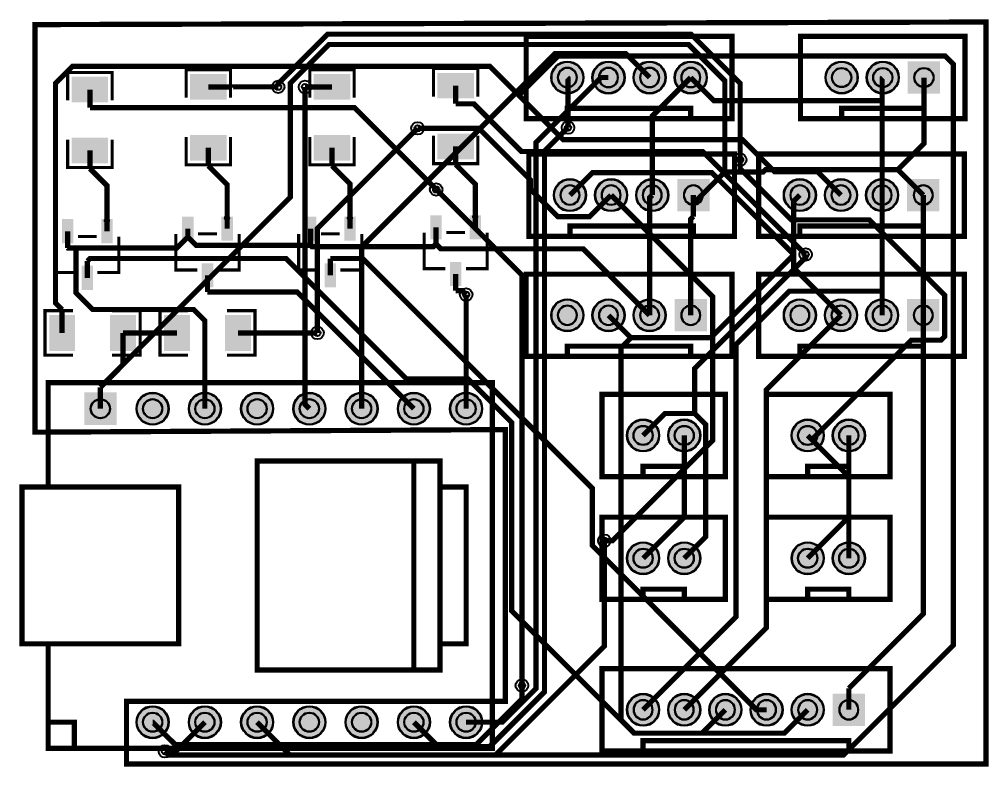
# Model space of a CAD drawing. Header units: millimetres. Extents: x 6.2 to 53.3, y 97.5 to 133.9.
import ezdxf

# ---------------------------------------------------------------- set-up
doc = ezdxf.new("R2010")
doc.units = ezdxf.units.MM
for name, color, linetype, true_color in [('BoardOutLine', 7, 'Continuous', 0xff00ff), ('BottomLayer', 7, 'Continuous', 0x0000ff), ('BottomSolderMaskLayer', 7, 'Continuous', 0xaa00ff), ('Document', 7, 'Continuous', 0xffffff), ('Hole', 7, 'Continuous', 0x222222), ('Multi-Layer', 7, 'Continuous', 0xc0c0c0), ('TopLayer', 7, 'Continuous', 0xff0000), ('TopPasteMaskLayer', 7, 'Continuous', 0x808080), ('TopSilkLayer', 7, 'Continuous', 0xffcc00), ('TopSolderMaskLayer', 7, 'Continuous', 0x800080)]:
    doc.layers.add(name, color=color, linetype=linetype, true_color=true_color)

msp = doc.modelspace()

# ---------------------------------------------------------------- hatches: boundary and pattern name
at = {"layer": 'BottomSolderMaskLayer'}
for points in [[(32.074, 131.032, 1), (33.648, 131.032, 1)], [(34.074, 131.032, 1), (35.648, 131.032, 1)], [(36.074, 131.032, 1), (37.648, 131.032, 1)], [(38.074, 131.032, 1), (39.648, 131.032, 1)], [(45.409, 131.032, 1), (46.983, 131.032, 1)], [(47.409, 131.032, 1), (48.983, 131.032, 1)], [(49.409, 130.245), (49.409, 131.82), (50.983, 131.82), (50.983, 130.245)], [(32.201, 125.317, 1), (33.775, 125.317, 1)], [(34.201, 125.317, 1), (35.775, 125.317, 1)], [(36.201, 125.317, 1), (37.775, 125.317, 1)], [(38.201, 124.53), (38.201, 126.105), (39.775, 126.105), (39.775, 124.53)], [(43.377, 125.317, 1), (44.951, 125.317, 1)], [(45.377, 125.317, 1), (46.951, 125.317, 1)], [(47.377, 125.317, 1), (48.951, 125.317, 1)], [(49.377, 124.53), (49.377, 126.105), (50.951, 126.105), (50.951, 124.53)], [(32.074, 119.475, 1), (33.648, 119.475, 1)], [(34.074, 119.475, 1), (35.648, 119.475, 1)], [(36.074, 119.475, 1), (37.648, 119.475, 1)], [(38.074, 118.688), (38.074, 120.263), (39.648, 120.263), (39.648, 118.688)], [(43.377, 119.475, 1), (44.951, 119.475, 1)], [(45.377, 119.475, 1), (46.951, 119.475, 1)], [(47.377, 119.475, 1), (48.951, 119.475, 1)], [(49.377, 118.688), (49.377, 120.263), (50.951, 120.263), (50.951, 118.688)], [(9.373, 114.148), (9.373, 115.723), (10.947, 115.723), (10.947, 114.148)], [(11.913, 114.935, 1), (13.487, 114.935, 1)], [(14.453, 114.935, 1), (16.027, 114.935, 1)], [(16.993, 114.935, 1), (18.567, 114.935, 1)], [(19.533, 114.935, 1), (21.107, 114.935, 1)], [(22.073, 114.935, 1), (23.647, 114.935, 1)], [(24.613, 114.935, 1), (26.187, 114.935, 1)], [(27.153, 114.935, 1), (28.727, 114.935, 1)], [(35.756, 113.634, 1), (37.33, 113.634, 1)], [(37.756, 113.634, 1), (39.33, 113.634, 1)], [(43.757, 113.634, 1), (45.331, 113.634, 1)], [(45.757, 113.634, 1), (47.331, 113.634, 1)], [(35.757, 107.664, 1), (37.331, 107.664, 1)], [(37.757, 107.664, 1), (39.331, 107.664, 1)], [(43.758, 107.664, 1), (45.332, 107.664, 1)], [(45.758, 107.664, 1), (47.332, 107.664, 1)], [(35.757, 100.298, 1), (37.331, 100.298, 1)], [(37.757, 100.298, 1), (39.331, 100.298, 1)], [(39.757, 100.298, 1), (41.331, 100.298, 1)], [(41.757, 100.298, 1), (43.331, 100.298, 1)], [(43.757, 100.298, 1), (45.331, 100.298, 1)], [(45.757, 99.511), (45.757, 101.086), (47.331, 101.086), (47.331, 99.511)], [(11.913, 99.695, 1), (13.487, 99.695, 1)], [(14.453, 99.695, 1), (16.027, 99.695, 1)], [(16.993, 99.695, 1), (18.567, 99.695, 1)], [(19.533, 99.695, 1), (21.107, 99.695, 1)], [(22.073, 99.695, 1), (23.647, 99.695, 1)], [(24.613, 99.695, 1), (26.187, 99.695, 1)], [(27.153, 99.695, 1), (28.727, 99.695, 1)]]:
    msp.add_hatch(color=256, dxfattribs=at).paths.add_polyline_path(points)
at = {"layer": 'Multi-Layer'}
for points in [[(32.099, 131.032, 1), (33.623, 131.032, 1)], [(34.099, 131.032, 1), (35.623, 131.032, 1)], [(36.099, 131.032, 1), (37.623, 131.032, 1)], [(38.099, 131.032, 1), (39.623, 131.032, 1)], [(45.434, 131.032, 1), (46.958, 131.032, 1)], [(47.434, 131.032, 1), (48.958, 131.032, 1)], [(49.434, 130.27), (49.434, 131.794), (50.958, 131.794), (50.958, 130.27)], [(32.226, 125.317, 1), (33.75, 125.317, 1)], [(34.226, 125.317, 1), (35.75, 125.317, 1)], [(36.226, 125.317, 1), (37.75, 125.317, 1)], [(38.226, 124.555), (38.226, 126.079), (39.75, 126.079), (39.75, 124.555)], [(43.402, 125.317, 1), (44.926, 125.317, 1)], [(45.402, 125.317, 1), (46.926, 125.317, 1)], [(47.402, 125.317, 1), (48.926, 125.317, 1)], [(49.402, 124.555), (49.402, 126.079), (50.926, 126.079), (50.926, 124.555)], [(32.099, 119.475, 1), (33.623, 119.475, 1)], [(34.099, 119.475, 1), (35.623, 119.475, 1)], [(36.099, 119.475, 1), (37.623, 119.475, 1)], [(38.099, 118.713), (38.099, 120.237), (39.623, 120.237), (39.623, 118.713)], [(43.402, 119.475, 1), (44.926, 119.475, 1)], [(45.402, 119.475, 1), (46.926, 119.475, 1)], [(47.402, 119.475, 1), (48.926, 119.475, 1)], [(49.402, 118.713), (49.402, 120.237), (50.926, 120.237), (50.926, 118.713)], [(9.398, 114.173), (9.398, 115.697), (10.922, 115.697), (10.922, 114.173)], [(11.938, 114.935, 1), (13.462, 114.935, 1)], [(14.478, 114.935, 1), (16.002, 114.935, 1)], [(17.018, 114.935, 1), (18.542, 114.935, 1)], [(19.558, 114.935, 1), (21.082, 114.935, 1)], [(22.098, 114.935, 1), (23.622, 114.935, 1)], [(24.638, 114.935, 1), (26.162, 114.935, 1)], [(27.178, 114.935, 1), (28.702, 114.935, 1)], [(35.781, 113.634, 1), (37.305, 113.634, 1)], [(37.781, 113.634, 1), (39.305, 113.634, 1)], [(43.782, 113.634, 1), (45.306, 113.634, 1)], [(45.782, 113.634, 1), (47.306, 113.634, 1)], [(35.782, 107.664, 1), (37.306, 107.664, 1)], [(37.782, 107.664, 1), (39.306, 107.664, 1)], [(43.783, 107.664, 1), (45.307, 107.664, 1)], [(45.783, 107.664, 1), (47.307, 107.664, 1)], [(35.782, 100.298, 1), (37.306, 100.298, 1)], [(37.782, 100.298, 1), (39.306, 100.298, 1)], [(39.782, 100.298, 1), (41.306, 100.298, 1)], [(41.782, 100.298, 1), (43.306, 100.298, 1)], [(43.782, 100.298, 1), (45.306, 100.298, 1)], [(45.782, 99.536), (45.782, 101.06), (47.306, 101.06), (47.306, 99.536)], [(11.938, 99.695, 1), (13.462, 99.695, 1)], [(14.478, 99.695, 1), (16.002, 99.695, 1)], [(17.018, 99.695, 1), (18.542, 99.695, 1)], [(19.558, 99.695, 1), (21.082, 99.695, 1)], [(22.098, 99.695, 1), (23.622, 99.695, 1)], [(24.638, 99.695, 1), (26.162, 99.695, 1)], [(27.178, 99.695, 1), (28.702, 99.695, 1)]]:
    msp.add_hatch(color=256, dxfattribs=at).paths.add_polyline_path(points)
at = {"layer": 'TopLayer'}
for points in [[(10.503, 129.844), (8.802, 129.844), (8.802, 131.051), (10.503, 131.051)], [(16.261, 129.971), (14.56, 129.971), (14.56, 131.178), (16.261, 131.178)], [(22.27, 129.971), (20.569, 129.971), (20.569, 131.178), (22.27, 131.178)], [(28.283, 130.034), (26.582, 130.034), (26.582, 131.242), (28.283, 131.242)], [(16.261, 128.221), (14.56, 128.221), (14.56, 127.013), (16.261, 127.013)], [(22.27, 128.221), (20.569, 128.221), (20.569, 127.013), (22.27, 127.013)], [(28.283, 128.284), (26.582, 128.284), (26.582, 127.077), (28.283, 127.077)], [(10.503, 128.094), (8.802, 128.094), (8.802, 126.886), (10.503, 126.886)], [(8.836, 124.098), (8.304, 124.098), (8.304, 123.028), (8.836, 123.028)], [(10.746, 124.098), (10.214, 124.098), (10.214, 123.028), (10.746, 123.028)], [(14.678, 124.225), (14.146, 124.225), (14.146, 123.155), (14.678, 123.155)], [(16.588, 124.225), (16.056, 124.225), (16.056, 123.155), (16.588, 123.155)], [(20.647, 124.225), (20.115, 124.225), (20.115, 123.155), (20.647, 123.155)], [(22.557, 124.225), (22.025, 124.225), (22.025, 123.155), (22.557, 123.155)], [(26.743, 124.289), (26.211, 124.289), (26.211, 123.219), (26.743, 123.219)], [(28.653, 124.289), (28.121, 124.289), (28.121, 123.219), (28.653, 123.219)], [(9.791, 121.828), (9.259, 121.828), (9.259, 120.758), (9.791, 120.758)], [(15.633, 121.955), (15.101, 121.955), (15.101, 120.885), (15.633, 120.885)], [(21.602, 121.955), (21.07, 121.955), (21.07, 120.885), (21.602, 120.885)], [(27.698, 122.019), (27.166, 122.019), (27.166, 120.949), (27.698, 120.949)], [(8.904, 119.469), (8.904, 117.768), (7.696, 117.768), (7.696, 119.469)], [(10.654, 119.469), (10.654, 117.768), (11.862, 117.768), (11.862, 119.469)], [(14.492, 117.768), (14.492, 119.469), (13.285, 119.469), (13.285, 117.768)], [(16.242, 117.768), (16.242, 119.469), (17.45, 119.469), (17.45, 117.768)]]:
    msp.add_hatch(color=256, dxfattribs=at).paths.add_polyline_path(points)
at = {"layer": 'TopPasteMaskLayer'}
for points in [[(10.403, 129.844), (10.041, 129.844), (9.941, 129.944), (9.941, 130.154), (9.841, 130.254), (9.463, 130.254), (9.363, 130.154), (9.363, 129.944), (9.263, 129.844), (8.902, 129.844), (8.802, 129.944), (8.802, 130.951), (8.902, 131.051), (10.403, 131.051), (10.503, 130.951), (10.503, 129.944)], [(16.161, 129.971), (15.799, 129.971), (15.699, 130.071), (15.699, 130.281), (15.599, 130.381), (15.221, 130.381), (15.121, 130.281), (15.121, 130.071), (15.021, 129.971), (14.66, 129.971), (14.56, 130.071), (14.56, 131.078), (14.66, 131.178), (16.161, 131.178), (16.261, 131.078), (16.261, 130.071)], [(22.17, 129.971), (21.809, 129.971), (21.709, 130.071), (21.709, 130.281), (21.609, 130.381), (21.231, 130.381), (21.131, 130.281), (21.131, 130.071), (21.031, 129.971), (20.669, 129.971), (20.569, 130.071), (20.569, 131.078), (20.669, 131.178), (22.17, 131.178), (22.27, 131.078), (22.27, 130.071)], [(28.183, 130.034), (27.821, 130.034), (27.721, 130.134), (27.721, 130.345), (27.621, 130.445), (27.243, 130.445), (27.143, 130.345), (27.143, 130.134), (27.043, 130.034), (26.682, 130.034), (26.582, 130.134), (26.582, 131.142), (26.682, 131.242), (28.183, 131.242), (28.283, 131.142), (28.283, 130.134)], [(16.161, 128.221), (15.799, 128.221), (15.699, 128.121), (15.699, 127.91), (15.599, 127.81), (15.221, 127.81), (15.121, 127.91), (15.121, 128.121), (15.021, 128.221), (14.66, 128.221), (14.56, 128.121), (14.56, 127.113), (14.66, 127.013), (16.161, 127.013), (16.261, 127.113), (16.261, 128.121)], [(22.17, 128.221), (21.809, 128.221), (21.709, 128.121), (21.709, 127.91), (21.609, 127.81), (21.231, 127.81), (21.131, 127.91), (21.131, 128.121), (21.031, 128.221), (20.669, 128.221), (20.569, 128.121), (20.569, 127.113), (20.669, 127.013), (22.17, 127.013), (22.27, 127.113), (22.27, 128.121)], [(28.183, 128.284), (27.821, 128.284), (27.721, 128.184), (27.721, 127.974), (27.621, 127.874), (27.243, 127.874), (27.143, 127.974), (27.143, 128.184), (27.043, 128.284), (26.682, 128.284), (26.582, 128.184), (26.582, 127.177), (26.682, 127.077), (28.183, 127.077), (28.283, 127.177), (28.283, 128.184)], [(10.403, 128.094), (10.041, 128.094), (9.941, 127.994), (9.941, 127.783), (9.841, 127.683), (9.463, 127.683), (9.363, 127.783), (9.363, 127.994), (9.263, 128.094), (8.902, 128.094), (8.802, 127.994), (8.802, 126.986), (8.902, 126.886), (10.403, 126.886), (10.503, 126.986), (10.503, 127.994)], [(8.836, 124.098), (8.304, 124.098), (8.304, 123.028), (8.836, 123.028)], [(10.746, 124.098), (10.214, 124.098), (10.214, 123.028), (10.746, 123.028)], [(14.678, 124.225), (14.146, 124.225), (14.146, 123.155), (14.678, 123.155)], [(16.588, 124.225), (16.056, 124.225), (16.056, 123.155), (16.588, 123.155)], [(20.647, 124.225), (20.115, 124.225), (20.115, 123.155), (20.647, 123.155)], [(22.557, 124.225), (22.025, 124.225), (22.025, 123.155), (22.557, 123.155)], [(26.743, 124.289), (26.211, 124.289), (26.211, 123.219), (26.743, 123.219)], [(28.653, 124.289), (28.121, 124.289), (28.121, 123.219), (28.653, 123.219)], [(9.791, 121.828), (9.259, 121.828), (9.259, 120.758), (9.791, 120.758)], [(15.633, 121.955), (15.101, 121.955), (15.101, 120.885), (15.633, 120.885)], [(21.602, 121.955), (21.07, 121.955), (21.07, 120.885), (21.602, 120.885)], [(27.698, 122.019), (27.166, 122.019), (27.166, 120.949), (27.698, 120.949)], [(8.904, 119.369), (8.904, 119.007), (8.804, 118.907), (8.593, 118.907), (8.493, 118.807), (8.493, 118.429), (8.593, 118.329), (8.804, 118.329), (8.904, 118.229), (8.904, 117.868), (8.804, 117.768), (7.796, 117.768), (7.696, 117.868), (7.696, 119.369), (7.796, 119.469), (8.804, 119.469)], [(10.654, 119.369), (10.654, 119.007), (10.754, 118.907), (10.965, 118.907), (11.065, 118.807), (11.065, 118.429), (10.965, 118.329), (10.754, 118.329), (10.654, 118.229), (10.654, 117.868), (10.754, 117.768), (11.762, 117.768), (11.862, 117.868), (11.862, 119.369), (11.762, 119.469), (10.754, 119.469)], [(14.492, 117.868), (14.492, 118.229), (14.392, 118.329), (14.181, 118.329), (14.081, 118.429), (14.081, 118.807), (14.181, 118.907), (14.392, 118.907), (14.492, 119.007), (14.492, 119.369), (14.392, 119.469), (13.385, 119.469), (13.285, 119.369), (13.285, 117.868), (13.385, 117.768), (14.392, 117.768)], [(16.242, 117.868), (16.242, 118.229), (16.342, 118.329), (16.553, 118.329), (16.653, 118.429), (16.653, 118.807), (16.553, 118.907), (16.342, 118.907), (16.242, 119.007), (16.242, 119.369), (16.342, 119.469), (17.35, 119.469), (17.45, 119.369), (17.45, 117.868), (17.35, 117.768), (16.342, 117.768)]]:
    msp.add_hatch(color=256, dxfattribs=at).paths.add_polyline_path(points)
at = {"layer": 'TopSolderMaskLayer'}
for points in [[(32.074, 131.032, 1), (33.648, 131.032, 1)], [(34.074, 131.032, 1), (35.648, 131.032, 1)], [(36.074, 131.032, 1), (37.648, 131.032, 1)], [(38.074, 131.032, 1), (39.648, 131.032, 1)], [(45.409, 131.032, 1), (46.983, 131.032, 1)], [(47.409, 131.032, 1), (48.983, 131.032, 1)], [(49.409, 130.245), (49.409, 131.82), (50.983, 131.82), (50.983, 130.245)], [(10.538, 129.826), (8.766, 129.826), (8.766, 131.069), (10.538, 131.069)], [(16.296, 129.953), (14.524, 129.953), (14.524, 131.196), (16.296, 131.196)], [(22.306, 129.953), (20.534, 129.953), (20.534, 131.196), (22.306, 131.196)], [(28.318, 130.016), (26.546, 130.016), (26.546, 131.26), (28.318, 131.26)], [(16.296, 128.239), (14.524, 128.239), (14.524, 126.995), (16.296, 126.995)], [(22.306, 128.239), (20.534, 128.239), (20.534, 126.995), (22.306, 126.995)], [(28.318, 128.302), (26.546, 128.302), (26.546, 127.059), (28.318, 127.059)], [(10.538, 128.112), (8.766, 128.112), (8.766, 126.868), (10.538, 126.868)], [(32.201, 125.317, 1), (33.775, 125.317, 1)], [(34.201, 125.317, 1), (35.775, 125.317, 1)], [(36.201, 125.317, 1), (37.775, 125.317, 1)], [(38.201, 124.53), (38.201, 126.105), (39.775, 126.105), (39.775, 124.53)], [(43.377, 125.317, 1), (44.951, 125.317, 1)], [(45.377, 125.317, 1), (46.951, 125.317, 1)], [(47.377, 125.317, 1), (48.951, 125.317, 1)], [(49.377, 124.53), (49.377, 126.105), (50.951, 126.105), (50.951, 124.53)], [(8.849, 124.149), (8.291, 124.149), (8.291, 122.977), (8.849, 122.977)], [(10.759, 124.149), (10.201, 124.149), (10.201, 122.977), (10.759, 122.977)], [(14.691, 124.276), (14.133, 124.276), (14.133, 123.104), (14.691, 123.104)], [(16.601, 124.276), (16.043, 124.276), (16.043, 123.104), (16.601, 123.104)], [(20.66, 124.276), (20.102, 124.276), (20.102, 123.104), (20.66, 123.104)], [(22.57, 124.276), (22.012, 124.276), (22.012, 123.104), (22.57, 123.104)], [(26.756, 124.34), (26.198, 124.34), (26.198, 123.168), (26.756, 123.168)], [(28.666, 124.34), (28.108, 124.34), (28.108, 123.168), (28.666, 123.168)], [(27.711, 122.07), (27.153, 122.07), (27.153, 120.898), (27.711, 120.898)], [(9.804, 121.879), (9.246, 121.879), (9.246, 120.707), (9.804, 120.707)], [(15.646, 122.006), (15.088, 122.006), (15.088, 120.834), (15.646, 120.834)], [(21.615, 122.006), (21.057, 122.006), (21.057, 120.834), (21.615, 120.834)], [(32.074, 119.475, 1), (33.648, 119.475, 1)], [(34.074, 119.475, 1), (35.648, 119.475, 1)], [(36.074, 119.475, 1), (37.648, 119.475, 1)], [(38.074, 118.688), (38.074, 120.263), (39.648, 120.263), (39.648, 118.688)], [(43.377, 119.475, 1), (44.951, 119.475, 1)], [(45.377, 119.475, 1), (46.951, 119.475, 1)], [(47.377, 119.475, 1), (48.951, 119.475, 1)], [(49.377, 118.688), (49.377, 120.263), (50.951, 120.263), (50.951, 118.688)], [(8.929, 119.494), (8.929, 117.742), (7.671, 117.742), (7.671, 119.494)], [(10.629, 119.494), (10.629, 117.742), (11.887, 117.742), (11.887, 119.494)], [(14.517, 117.742), (14.517, 119.494), (13.259, 119.494), (13.259, 117.742)], [(16.217, 117.742), (16.217, 119.494), (17.475, 119.494), (17.475, 117.742)], [(9.373, 114.148), (9.373, 115.723), (10.947, 115.723), (10.947, 114.148)], [(11.913, 114.935, 1), (13.487, 114.935, 1)], [(14.453, 114.935, 1), (16.027, 114.935, 1)], [(16.993, 114.935, 1), (18.567, 114.935, 1)], [(19.533, 114.935, 1), (21.107, 114.935, 1)], [(22.073, 114.935, 1), (23.647, 114.935, 1)], [(24.613, 114.935, 1), (26.187, 114.935, 1)], [(27.153, 114.935, 1), (28.727, 114.935, 1)], [(35.756, 113.634, 1), (37.33, 113.634, 1)], [(37.756, 113.634, 1), (39.33, 113.634, 1)], [(43.757, 113.634, 1), (45.331, 113.634, 1)], [(45.757, 113.634, 1), (47.331, 113.634, 1)], [(35.757, 107.664, 1), (37.331, 107.664, 1)], [(37.757, 107.664, 1), (39.331, 107.664, 1)], [(43.758, 107.664, 1), (45.332, 107.664, 1)], [(45.758, 107.664, 1), (47.332, 107.664, 1)], [(35.757, 100.298, 1), (37.331, 100.298, 1)], [(37.757, 100.298, 1), (39.331, 100.298, 1)], [(39.757, 100.298, 1), (41.331, 100.298, 1)], [(41.757, 100.298, 1), (43.331, 100.298, 1)], [(43.757, 100.298, 1), (45.331, 100.298, 1)], [(45.757, 99.511), (45.757, 101.086), (47.331, 101.086), (47.331, 99.511)], [(11.913, 99.695, 1), (13.487, 99.695, 1)], [(14.453, 99.695, 1), (16.027, 99.695, 1)], [(16.993, 99.695, 1), (18.567, 99.695, 1)], [(19.533, 99.695, 1), (21.107, 99.695, 1)], [(22.073, 99.695, 1), (23.647, 99.695, 1)], [(24.613, 99.695, 1), (26.187, 99.695, 1)], [(27.153, 99.695, 1), (28.727, 99.695, 1)]]:
    msp.add_hatch(color=256, dxfattribs=at).paths.add_polyline_path(points)

# ---------------------------------------------------------------- linework, layer by layer
at = {"layer": 'BoardOutLine', "const_width": 0.254}
msp.add_lwpolyline([(6.985, 133.604), (53.213, 133.731), (53.213, 116.586), (53.213, 97.663), (11.43, 97.663), (11.43, 100.711), (29.845, 100.711), (29.845, 113.919), (6.985, 113.792), (6.985, 133.604)], close=True, dxfattribs=at)
at = {"layer": 'BottomLayer', "const_width": 0.254}
for points in [[(18.804, 130.581), (18.804, 130.74), (21.203, 133.139), (38.872, 133.139), (41.262, 130.75), (41.262, 127.037)], [(10.16, 115.976), (19.39, 125.207), (19.39, 130.749), (21.277, 132.636), (38.752, 132.636), (40.515, 130.873), (40.515, 126.438)], [(36.861, 131.032), (35.692, 132.202), (32.269, 132.202), (22.86, 122.792), (22.86, 114.935)], [(34.861, 131.032), (34.499, 131.032), (31.342, 127.875), (31.342, 101.339), (29.697, 99.695), (27.94, 99.695)], [(36.988, 125.317), (36.988, 129.159), (38.861, 131.032)], [(48.928, 126.553), (50.196, 127.821), (50.196, 131.032)], [(20.105, 130.575), (20.105, 115.15), (20.32, 114.935)], [(20.712, 118.618), (20.712, 123.698), (25.58, 128.565)], [(32.894, 128.599), (31.753, 127.458), (31.753, 101.174), (29.085, 98.506), (26.59, 98.506), (25.4, 99.695)], [(38.988, 124.911), (40.515, 126.438)], [(48.928, 126.553), (42.488, 126.553), (42.374, 126.438), (40.515, 126.438)], [(50.164, 125.317), (48.928, 126.553)], [(26.486, 125.59), (30.653, 121.424), (30.653, 101.479)], [(44.164, 125.317), (43.862, 125.015), (43.862, 122.415), (39.83, 118.383), (35.954, 118.383)], [(36.861, 119.475), (36.861, 125.19), (36.988, 125.317)], [(38.988, 125.317), (38.988, 124.911)], [(48.164, 120.649), (48.164, 125.317)], [(50.164, 119.475), (50.164, 125.317)], [(38.988, 124.911), (38.988, 124.276)], [(38.988, 124.276), (38.861, 124.149), (38.861, 119.475)], [(44.448, 122.431), (44.448, 122.29), (39.048, 116.891), (39.048, 114.701)], [(36.544, 100.298), (41.058, 104.812), (41.058, 118.048), (43.659, 120.649), (48.164, 120.649)], [(48.164, 119.475), (48.164, 120.649)], [(27.94, 114.935), (27.94, 120.482)], [(35.954, 118.383), (34.861, 119.475)], [(46.164, 119.475), (42.529, 115.84), (42.529, 104.283), (38.544, 100.298)], [(46.544, 101.339), (50.164, 104.959), (50.164, 119.475)], [(35.954, 118.383), (35.464, 117.893), (35.464, 99.819), (36.122, 99.161), (39.407, 99.161), (40.544, 100.298)], [(10.16, 114.935), (10.16, 115.976)], [(36.543, 113.634), (37.61, 114.701), (39.048, 114.701)], [(39.048, 114.701), (39.587, 114.162), (39.587, 108.707), (38.544, 107.664)], [(38.543, 113.634), (38.543, 109.663), (36.544, 107.664)], [(46.544, 113.634), (46.544, 109.663), (44.545, 107.664)], [(34.661, 108.52), (34.661, 103.393), (29.366, 98.098), (19.377, 98.098), (17.78, 99.695)], [(46.544, 100.298), (46.544, 101.339)], [(15.24, 99.695), (13.823, 98.278), (13.299, 98.278), (13.299, 98.278)]]:
    msp.add_lwpolyline(points, dxfattribs=at)
at = {"layer": 'BottomSolderMaskLayer'}
for points in [[(32.389, 131.035), (32.389, 131.03)], [(33.334, 131.035), (33.334, 131.03)], [(34.389, 131.035), (34.389, 131.03)], [(35.334, 131.035), (35.334, 131.03)], [(36.389, 131.035), (36.389, 131.03)], [(37.334, 131.035), (37.334, 131.03)], [(38.389, 131.035), (38.389, 131.03)], [(39.334, 131.035), (39.334, 131.03)], [(32.516, 125.32), (32.516, 125.315)], [(33.461, 125.32), (33.461, 125.315)], [(34.516, 125.32), (34.516, 125.315)], [(35.461, 125.32), (35.461, 125.315)], [(36.516, 125.32), (36.516, 125.315)], [(37.461, 125.32), (37.461, 125.315)], [(38.516, 125.32), (38.516, 125.315)], [(39.461, 125.32), (39.461, 125.315)], [(43.692, 125.32), (43.692, 125.315)], [(44.637, 125.32), (44.637, 125.315)], [(45.692, 125.32), (45.692, 125.315)], [(46.637, 125.32), (46.637, 125.315)], [(47.692, 125.32), (47.692, 125.315)], [(48.637, 125.32), (48.637, 125.315)], [(49.692, 125.32), (49.692, 125.315)], [(50.637, 125.32), (50.637, 125.315)], [(32.389, 119.478), (32.389, 119.473)], [(33.334, 119.478), (33.334, 119.473)], [(34.389, 119.478), (34.389, 119.473)], [(35.334, 119.478), (35.334, 119.473)], [(36.389, 119.478), (36.389, 119.473)], [(37.334, 119.478), (37.334, 119.473)], [(38.389, 119.478), (38.389, 119.473)], [(39.334, 119.478), (39.334, 119.473)], [(43.692, 119.478), (43.692, 119.473)], [(44.637, 119.478), (44.637, 119.473)], [(45.692, 119.478), (45.692, 119.473)], [(46.637, 119.478), (46.637, 119.473)], [(47.692, 119.478), (47.692, 119.473)], [(48.637, 119.478), (48.637, 119.473)], [(49.692, 119.478), (49.692, 119.473)], [(50.637, 119.478), (50.637, 119.473)], [(36.072, 100.301), (36.072, 100.296)], [(37.017, 100.301), (37.017, 100.296)], [(38.072, 100.301), (38.072, 100.296)], [(39.017, 100.301), (39.017, 100.296)], [(40.072, 100.301), (40.072, 100.296)], [(41.017, 100.301), (41.017, 100.296)], [(42.072, 100.301), (42.072, 100.296)], [(43.017, 100.301), (43.017, 100.296)], [(44.072, 100.301), (44.072, 100.296)], [(45.017, 100.301), (45.017, 100.296)], [(46.072, 100.301), (46.072, 100.296)], [(47.017, 100.301), (47.017, 100.296)]]:
    msp.add_lwpolyline(points, close=True, dxfattribs=at)
for centre, radius in [((32.861, 131.032), 0.787), ((34.861, 131.032), 0.787), ((36.861, 131.032), 0.787), ((38.861, 131.032), 0.787), ((46.196, 131.032), 0.787), ((46.196, 131.032), 0.472), ((48.196, 131.032), 0.787), ((48.196, 131.032), 0.472), ((50.196, 131.032), 0.472), ((32.988, 125.317), 0.787), ((34.988, 125.317), 0.787), ((36.988, 125.317), 0.787), ((44.164, 125.317), 0.787), ((46.164, 125.317), 0.787), ((48.164, 125.317), 0.787), ((32.861, 119.475), 0.787), ((34.861, 119.475), 0.787), ((36.861, 119.475), 0.787), ((44.164, 119.475), 0.787), ((46.164, 119.475), 0.787), ((48.164, 119.475), 0.787), ((12.7, 114.935), 0.787), ((15.24, 114.935), 0.787), ((17.78, 114.935), 0.787), ((20.32, 114.935), 0.787), ((22.86, 114.935), 0.787), ((25.4, 114.935), 0.787), ((27.94, 114.935), 0.787), ((10.16, 114.935), 0.472), ((12.7, 114.935), 0.472), ((15.24, 114.935), 0.472), ((17.78, 114.935), 0.472), ((20.32, 114.935), 0.472), ((22.86, 114.935), 0.472), ((25.4, 114.935), 0.472), ((27.94, 114.935), 0.472), ((36.543, 113.634), 0.787), ((36.543, 113.634), 0.472), ((38.543, 113.634), 0.787), ((38.543, 113.634), 0.472), ((44.544, 113.634), 0.787), ((44.544, 113.634), 0.472), ((46.544, 113.634), 0.787), ((46.544, 113.634), 0.472), ((36.544, 107.664), 0.787), ((38.544, 107.664), 0.787), ((44.545, 107.664), 0.787), ((46.545, 107.664), 0.787), ((36.544, 107.664), 0.472), ((38.544, 107.664), 0.472), ((44.545, 107.664), 0.472), ((46.545, 107.664), 0.472), ((36.544, 100.298), 0.787), ((38.544, 100.298), 0.787), ((40.544, 100.298), 0.787), ((42.544, 100.298), 0.787), ((44.544, 100.298), 0.787), ((12.7, 99.695), 0.787), ((15.24, 99.695), 0.787), ((17.78, 99.695), 0.787), ((20.32, 99.695), 0.787), ((22.86, 99.695), 0.787), ((25.4, 99.695), 0.787), ((27.94, 99.695), 0.787), ((12.7, 99.695), 0.472), ((15.24, 99.695), 0.472), ((17.78, 99.695), 0.472), ((20.32, 99.695), 0.472), ((22.86, 99.695), 0.472), ((25.4, 99.695), 0.472), ((27.94, 99.695), 0.472)]:
    msp.add_circle(centre, radius, dxfattribs=at)
for centre, start, end in [((32.861, 131.035), 360, 180), ((34.861, 131.035), 360, 180), ((36.861, 131.035), 360, 180), ((38.861, 131.035), 360, 180), ((32.861, 131.03), 180, 360), ((34.861, 131.03), 180, 360), ((36.861, 131.03), 180, 360), ((38.861, 131.03), 180, 360), ((32.988, 125.32), 360, 180), ((34.988, 125.32), 360, 180), ((36.988, 125.32), 360, 180), ((38.988, 125.32), 360, 180), ((44.164, 125.32), 360, 180), ((46.164, 125.32), 360, 180), ((48.164, 125.32), 360, 180), ((50.164, 125.32), 360, 180), ((32.988, 125.315), 180, 360), ((34.988, 125.315), 180, 360), ((36.988, 125.315), 180, 360), ((38.988, 125.315), 180, 360), ((44.164, 125.315), 180, 360), ((46.164, 125.315), 180, 360), ((48.164, 125.315), 180, 360), ((50.164, 125.315), 180, 360), ((32.861, 119.478), 360, 180), ((34.861, 119.478), 360, 180), ((36.861, 119.478), 360, 180), ((38.861, 119.478), 360, 180), ((44.164, 119.478), 360, 180), ((46.164, 119.478), 360, 180), ((48.164, 119.478), 360, 180), ((50.164, 119.478), 360, 180), ((32.861, 119.473), 180, 360), ((34.861, 119.473), 180, 360), ((36.861, 119.473), 180, 360), ((38.861, 119.473), 180, 360), ((44.164, 119.473), 180, 360), ((46.164, 119.473), 180, 360), ((48.164, 119.473), 180, 360), ((50.164, 119.473), 180, 360), ((36.544, 100.301), 360, 180), ((38.544, 100.301), 360, 180), ((40.544, 100.301), 360, 180), ((42.544, 100.301), 360, 180), ((44.544, 100.301), 360, 180), ((46.544, 100.301), 360, 180), ((36.544, 100.296), 180, 360), ((38.544, 100.296), 180, 360), ((40.544, 100.296), 180, 360), ((42.544, 100.296), 180, 360), ((44.544, 100.296), 180, 360), ((46.544, 100.296), 180, 360)]:
    msp.add_arc(centre, 0.472, start, end, dxfattribs=at)
at = {"layer": 'Document'}
for centre in [(10.475, 124.079), (16.317, 124.206), (22.286, 124.206), (28.382, 124.27)]:
    msp.add_circle(centre, 0.1, dxfattribs=at)
at = {"layer": 'Hole'}
for centre in [(18.804, 130.581), (20.105, 130.575), (25.58, 128.565), (32.894, 128.599), (41.262, 127.037), (26.486, 125.59), (44.448, 122.431), (27.94, 120.482), (20.712, 118.618), (34.661, 108.52), (30.653, 101.479), (13.299, 98.278)]:
    msp.add_circle(centre, 0.153, dxfattribs=at)
at = {"layer": 'Multi-Layer'}
for points in [[(32.404, 131.035), (32.404, 131.03)], [(33.318, 131.035), (33.318, 131.03)], [(34.404, 131.035), (34.404, 131.03)], [(35.318, 131.035), (35.318, 131.03)], [(36.404, 131.035), (36.404, 131.03)], [(37.318, 131.035), (37.318, 131.03)], [(38.404, 131.035), (38.404, 131.03)], [(39.318, 131.035), (39.318, 131.03)], [(32.531, 125.32), (32.531, 125.315)], [(33.445, 125.32), (33.445, 125.315)], [(34.531, 125.32), (34.531, 125.315)], [(35.445, 125.32), (35.445, 125.315)], [(36.531, 125.32), (36.531, 125.315)], [(37.445, 125.32), (37.445, 125.315)], [(38.531, 125.32), (38.531, 125.315)], [(39.445, 125.32), (39.445, 125.315)], [(43.707, 125.32), (43.707, 125.315)], [(44.621, 125.32), (44.621, 125.315)], [(45.707, 125.32), (45.707, 125.315)], [(46.621, 125.32), (46.621, 125.315)], [(47.707, 125.32), (47.707, 125.315)], [(48.621, 125.32), (48.621, 125.315)], [(49.707, 125.32), (49.707, 125.315)], [(50.621, 125.32), (50.621, 125.315)], [(32.404, 119.478), (32.404, 119.473)], [(33.318, 119.478), (33.318, 119.473)], [(34.404, 119.478), (34.404, 119.473)], [(35.318, 119.478), (35.318, 119.473)], [(36.404, 119.478), (36.404, 119.473)], [(37.318, 119.478), (37.318, 119.473)], [(38.404, 119.478), (38.404, 119.473)], [(39.318, 119.478), (39.318, 119.473)], [(43.707, 119.478), (43.707, 119.473)], [(44.621, 119.478), (44.621, 119.473)], [(45.707, 119.478), (45.707, 119.473)], [(46.621, 119.478), (46.621, 119.473)], [(47.707, 119.478), (47.707, 119.473)], [(48.621, 119.478), (48.621, 119.473)], [(49.707, 119.478), (49.707, 119.473)], [(50.621, 119.478), (50.621, 119.473)], [(36.087, 100.301), (36.087, 100.296)], [(37.001, 100.301), (37.001, 100.296)], [(38.087, 100.301), (38.087, 100.296)], [(39.001, 100.301), (39.001, 100.296)], [(40.087, 100.301), (40.087, 100.296)], [(41.001, 100.301), (41.001, 100.296)], [(42.087, 100.301), (42.087, 100.296)], [(43.001, 100.301), (43.001, 100.296)], [(44.087, 100.301), (44.087, 100.296)], [(45.001, 100.301), (45.001, 100.296)], [(46.087, 100.301), (46.087, 100.296)], [(47.001, 100.301), (47.001, 100.296)]]:
    msp.add_lwpolyline(points, close=True, dxfattribs=at)
for centre, radius in [((32.861, 131.032), 0.762), ((34.861, 131.032), 0.762), ((36.861, 131.032), 0.762), ((38.861, 131.032), 0.762), ((46.196, 131.032), 0.762), ((46.196, 131.032), 0.457), ((48.196, 131.032), 0.762), ((48.196, 131.032), 0.457), ((50.196, 131.032), 0.457), ((18.804, 130.581), 0.305), ((20.105, 130.575), 0.305), ((25.58, 128.565), 0.305), ((32.894, 128.599), 0.305), ((41.262, 127.037), 0.305), ((26.486, 125.59), 0.305), ((32.988, 125.317), 0.762), ((34.988, 125.317), 0.762), ((36.988, 125.317), 0.762), ((44.164, 125.317), 0.762), ((46.164, 125.317), 0.762), ((48.164, 125.317), 0.762), ((44.448, 122.431), 0.305), ((27.94, 120.482), 0.305), ((32.861, 119.475), 0.762), ((34.861, 119.475), 0.762), ((36.861, 119.475), 0.762), ((44.164, 119.475), 0.762), ((46.164, 119.475), 0.762), ((48.164, 119.475), 0.762), ((20.712, 118.618), 0.305), ((12.7, 114.935), 0.762), ((15.24, 114.935), 0.762), ((17.78, 114.935), 0.762), ((20.32, 114.935), 0.762), ((22.86, 114.935), 0.762), ((25.4, 114.935), 0.762), ((27.94, 114.935), 0.762), ((10.16, 114.935), 0.457), ((12.7, 114.935), 0.457), ((15.24, 114.935), 0.457), ((17.78, 114.935), 0.457), ((20.32, 114.935), 0.457), ((22.86, 114.935), 0.457), ((25.4, 114.935), 0.457), ((27.94, 114.935), 0.457), ((36.543, 113.634), 0.762), ((36.543, 113.634), 0.457), ((38.543, 113.634), 0.762), ((38.543, 113.634), 0.457), ((44.544, 113.634), 0.762), ((44.544, 113.634), 0.457), ((46.544, 113.634), 0.762), ((46.544, 113.634), 0.457), ((34.661, 108.52), 0.305), ((36.544, 107.664), 0.762), ((38.544, 107.664), 0.762), ((44.545, 107.664), 0.762), ((46.545, 107.664), 0.762), ((36.544, 107.664), 0.457), ((38.544, 107.664), 0.457), ((44.545, 107.664), 0.457), ((46.545, 107.664), 0.457), ((30.653, 101.479), 0.305), ((36.544, 100.298), 0.762), ((38.544, 100.298), 0.762), ((40.544, 100.298), 0.762), ((42.544, 100.298), 0.762), ((44.544, 100.298), 0.762), ((12.7, 99.695), 0.762), ((15.24, 99.695), 0.762), ((17.78, 99.695), 0.762), ((20.32, 99.695), 0.762), ((22.86, 99.695), 0.762), ((25.4, 99.695), 0.762), ((27.94, 99.695), 0.762), ((12.7, 99.695), 0.457), ((15.24, 99.695), 0.457), ((17.78, 99.695), 0.457), ((20.32, 99.695), 0.457), ((22.86, 99.695), 0.457), ((25.4, 99.695), 0.457), ((27.94, 99.695), 0.457), ((13.299, 98.278), 0.305)]:
    msp.add_circle(centre, radius, dxfattribs=at)
for centre, start, end in [((32.861, 131.035), 360, 180), ((34.861, 131.035), 360, 180), ((36.861, 131.035), 360, 180), ((38.861, 131.035), 360, 180), ((32.861, 131.03), 180, 360), ((34.861, 131.03), 180, 360), ((36.861, 131.03), 180, 360), ((38.861, 131.03), 180, 360), ((32.988, 125.32), 360, 180), ((34.988, 125.32), 360, 180), ((36.988, 125.32), 360, 180), ((38.988, 125.32), 360, 180), ((44.164, 125.32), 360, 180), ((46.164, 125.32), 360, 180), ((48.164, 125.32), 360, 180), ((50.164, 125.32), 360, 180), ((32.988, 125.315), 180, 360), ((34.988, 125.315), 180, 360), ((36.988, 125.315), 180, 360), ((38.988, 125.315), 180, 360), ((44.164, 125.315), 180, 360), ((46.164, 125.315), 180, 360), ((48.164, 125.315), 180, 360), ((50.164, 125.315), 180, 360), ((32.861, 119.478), 360, 180), ((34.861, 119.478), 360, 180), ((36.861, 119.478), 360, 180), ((38.861, 119.478), 360, 180), ((44.164, 119.478), 360, 180), ((46.164, 119.478), 360, 180), ((48.164, 119.478), 360, 180), ((50.164, 119.478), 360, 180), ((32.861, 119.473), 180, 360), ((34.861, 119.473), 180, 360), ((36.861, 119.473), 180, 360), ((38.861, 119.473), 180, 360), ((44.164, 119.473), 180, 360), ((46.164, 119.473), 180, 360), ((48.164, 119.473), 180, 360), ((50.164, 119.473), 180, 360), ((36.544, 100.301), 360, 180), ((38.544, 100.301), 360, 180), ((40.544, 100.301), 360, 180), ((42.544, 100.301), 360, 180), ((44.544, 100.301), 360, 180), ((46.544, 100.301), 360, 180), ((36.544, 100.296), 180, 360), ((38.544, 100.296), 180, 360), ((40.544, 100.296), 180, 360), ((42.544, 100.296), 180, 360), ((44.544, 100.296), 180, 360), ((46.544, 100.296), 180, 360)]:
    msp.add_arc(centre, 0.457, start, end, dxfattribs=at)
at = {"layer": 'TopLayer', "const_width": 0.254}
for points in [[(30.503, 130.162), (32.417, 132.075), (51.233, 132.075), (51.622, 131.687), (51.622, 103.435), (46.282, 98.096), (13.481, 98.096), (13.299, 98.278)], [(8.3, 119.748), (7.98, 120.068), (7.98, 130.757), (8.806, 131.582), (29.083, 131.582), (30.503, 130.162)], [(32.861, 131.032), (32.894, 130.999), (32.894, 128.599)], [(48.164, 129.911), (39.982, 129.911), (38.861, 131.032)], [(48.164, 129.911), (48.164, 131), (48.196, 131.032)], [(9.652, 130.448), (9.652, 129.565)], [(15.41, 130.575), (16.54, 130.575)], [(18.804, 130.581), (16.546, 130.581), (16.54, 130.575)], [(20.29, 130.575), (20.105, 130.575)], [(21.42, 130.575), (20.29, 130.575)], [(27.432, 130.638), (27.432, 129.755)], [(30.503, 130.162), (32.652, 128.014), (41.38, 128.014), (42.948, 126.446), (45.036, 126.446), (46.164, 125.317)], [(9.652, 129.565), (22.512, 129.565), (26.486, 125.59)], [(27.432, 129.755), (28.315, 129.755), (30.633, 127.437), (39.441, 127.437), (44.448, 122.431)], [(48.164, 125.317), (48.164, 129.911)], [(25.58, 128.565), (28.553, 128.565), (31.062, 126.056), (31.062, 125.605), (32.395, 124.272), (33.943, 124.272), (34.988, 125.317)], [(15.41, 127.617), (15.41, 126.734)], [(21.42, 127.617), (21.42, 126.734)], [(27.432, 127.68), (27.432, 126.798)], [(9.652, 127.49), (9.652, 126.607)], [(16.322, 123.69), (16.322, 125.822), (15.41, 126.734)], [(21.42, 126.734), (22.291, 125.863), (22.291, 123.69)], [(27.432, 126.798), (28.387, 125.843), (28.387, 123.754)], [(44.747, 113.431), (49.579, 118.263), (51.021, 118.263), (51.207, 118.449), (51.207, 120.444), (47.534, 124.117), (43.745, 124.117), (41.262, 126.6), (41.262, 127.037)], [(9.652, 126.607), (10.48, 125.779), (10.48, 123.563)], [(32.988, 125.317), (34.079, 126.408), (39.891, 126.408), (43.862, 122.438), (43.862, 121.777), (46.164, 119.475)], [(34.988, 125.317), (39.923, 120.383), (39.923, 113.386), (35.057, 108.52), (34.661, 108.52)], [(8.57, 123.563), (8.57, 122.749)], [(14.412, 123.69), (14.412, 123.284)], [(20.381, 123.69), (20.381, 122.977)], [(26.477, 123.754), (26.477, 122.94)], [(14.412, 123.284), (13.875, 122.747), (8.978, 122.747)], [(20.381, 122.876), (20.379, 122.874), (14.822, 122.874), (14.412, 123.284)], [(20.381, 122.977), (20.381, 122.876)], [(26.477, 122.94), (26.351, 122.814), (20.443, 122.814), (20.381, 122.876)], [(36.861, 119.475), (33.629, 122.707), (26.709, 122.707), (26.477, 122.94)], [(8.978, 122.747), (8.572, 122.747), (8.57, 122.749)], [(8.978, 122.747), (8.978, 120.567), (9.787, 119.758), (14.699, 119.758), (15.24, 119.217), (15.24, 114.935)], [(9.525, 122.107), (9.654, 122.236), (19.188, 122.236), (25.049, 116.375), (28.039, 116.375), (30.151, 114.262), (30.151, 105.107), (36.097, 99.161), (43.407, 99.161), (44.544, 100.298)], [(9.525, 121.293), (9.525, 122.107)], [(21.336, 122.234), (22.906, 122.234), (34.076, 111.064), (34.076, 108.278), (42.055, 100.298), (42.544, 100.298)], [(21.336, 121.42), (21.336, 122.234)], [(27.432, 121.484), (27.432, 120.67)], [(15.367, 121.42), (15.367, 120.606)], [(25.4, 114.935), (19.729, 120.606), (15.367, 120.606)], [(27.432, 120.67), (27.753, 120.67), (27.94, 120.482)], [(8.3, 118.618), (8.3, 119.748)], [(11.258, 118.618), (11.258, 117.074), (10.16, 115.976)], [(11.258, 118.618), (13.888, 118.618)], [(16.846, 118.618), (20.712, 118.618)], [(10.16, 114.935), (10.16, 115.976)], [(44.544, 113.634), (44.747, 113.431)], [(44.747, 113.431), (46.545, 111.633), (46.545, 107.664)], [(30.653, 101.479), (30.653, 100.826), (28.434, 98.607), (13.799, 98.607), (12.71, 99.695), (12.7, 99.695)]]:
    msp.add_lwpolyline(points, dxfattribs=at)
at = {"layer": 'TopSilkLayer', "const_width": 0.254}
for points in [[(30.861, 129.032), (30.861, 133.032), (40.861, 133.032), (40.861, 129.032), (30.861, 129.032)], [(44.196, 129.032), (44.196, 133.032), (52.196, 133.032), (52.196, 129.032), (44.196, 129.032)], [(30.988, 123.317), (30.988, 127.317), (40.988, 127.317), (40.988, 123.317), (30.988, 123.317)], [(42.164, 123.317), (42.164, 127.317), (52.164, 127.317), (52.164, 123.317), (42.164, 123.317)], [(30.861, 117.475), (30.861, 121.475), (40.861, 121.475), (40.861, 117.475), (30.861, 117.475)], [(42.164, 117.475), (42.164, 121.475), (52.164, 121.475), (52.164, 117.475), (42.164, 117.475)], [(34.543, 111.634), (34.543, 115.634), (40.543, 115.634), (40.543, 111.634), (34.543, 111.634)], [(42.544, 111.634), (42.544, 115.634), (48.544, 115.634), (48.544, 111.634), (42.544, 111.634)], [(17.78, 102.235), (17.78, 112.395), (26.67, 112.395), (26.67, 102.235), (17.78, 102.235)], [(25.4, 102.235), (25.4, 112.395), (26.67, 112.395), (26.67, 102.235), (25.4, 102.235)], [(6.35, 103.505), (6.35, 111.125), (13.97, 111.125), (13.97, 103.505), (6.35, 103.505)], [(26.67, 103.505), (26.67, 111.125), (27.94, 111.125), (27.94, 103.505), (26.67, 103.505)], [(34.544, 105.664), (34.544, 109.664), (40.544, 109.664), (40.544, 105.664), (34.544, 105.664)], [(42.545, 105.664), (42.545, 109.664), (48.545, 109.664), (48.545, 105.664), (42.545, 105.664)], [(34.544, 98.298), (34.544, 102.298), (48.544, 102.298), (48.544, 98.298), (34.544, 98.298)], [(7.62, 98.425), (7.62, 99.695), (8.89, 99.695), (8.89, 98.425), (7.62, 98.425)]]:
    msp.add_lwpolyline(points, close=True, dxfattribs=at)
at = {"layer": 'TopSilkLayer'}
for points, const_width in [([(16.489, 130.047), (16.489, 131.407), (14.331, 131.407), (14.331, 130.047)], 0.152), ([(22.499, 130.047), (22.499, 131.407), (20.341, 131.407), (20.341, 130.047)], 0.152), ([(28.511, 130.11), (28.511, 131.47), (26.353, 131.47), (26.353, 130.11)], 0.152), ([(10.731, 129.92), (10.731, 131.28), (8.573, 131.28), (8.573, 129.92)], 0.152), ([(32.861, 129.032), (32.861, 129.532), (38.861, 129.532), (38.861, 129.032)], 0.254), ([(46.196, 129.032), (46.196, 129.532), (50.196, 129.532), (50.196, 129.032)], 0.254), ([(16.489, 128.145), (16.489, 126.785), (14.331, 126.785), (14.331, 128.145)], 0.152), ([(22.499, 128.145), (22.499, 126.785), (20.341, 126.785), (20.341, 128.145)], 0.152), ([(28.511, 128.208), (28.511, 126.848), (26.353, 126.848), (26.353, 128.208)], 0.152), ([(10.731, 128.018), (10.731, 126.658), (8.573, 126.658), (8.573, 128.018)], 0.152), ([(32.988, 123.317), (32.988, 123.817), (38.988, 123.817), (38.988, 123.317)], 0.254), ([(44.164, 123.317), (44.164, 123.817), (50.164, 123.817), (50.164, 123.317)], 0.254), ([(13.831, 123.431), (13.831, 121.679), (14.872, 121.679)], 0.152), ([(14.912, 123.431), (15.822, 123.431)], 0.152), ([(16.903, 123.431), (16.903, 121.679), (15.862, 121.679)], 0.152), ([(19.8, 123.431), (19.8, 121.679), (20.841, 121.679)], 0.152), ([(20.881, 123.431), (21.791, 123.431)], 0.152), ([(22.872, 123.431), (22.872, 121.679), (21.831, 121.679)], 0.152), ([(25.896, 123.495), (25.896, 121.742), (26.937, 121.742)], 0.152), ([(26.977, 123.495), (27.887, 123.495)], 0.152), ([(28.968, 123.495), (28.968, 121.742), (27.927, 121.742)], 0.152), ([(7.989, 123.304), (7.989, 121.552), (9.03, 121.552)], 0.152), ([(9.07, 123.304), (9.98, 123.304)], 0.152), ([(11.061, 123.304), (11.061, 121.552), (10.02, 121.552)], 0.152), ([(8.828, 119.697), (7.468, 119.697), (7.468, 117.539), (8.828, 117.539)], 0.152), ([(10.73, 119.697), (12.09, 119.697), (12.09, 117.539), (10.73, 117.539)], 0.152), ([(14.416, 117.539), (13.056, 117.539), (13.056, 119.697), (14.416, 119.697)], 0.152), ([(16.318, 117.539), (17.678, 117.539), (17.678, 119.697), (16.318, 119.697)], 0.152), ([(32.861, 117.475), (32.861, 117.975), (38.861, 117.975), (38.861, 117.475)], 0.254), ([(44.164, 117.475), (44.164, 117.975), (50.164, 117.975), (50.164, 117.475)], 0.254), ([(7.62, 111.125), (7.62, 116.205), (29.21, 116.205), (29.21, 98.425), (7.62, 98.425), (7.62, 103.505)], 0.254), ([(36.543, 111.634), (36.543, 112.134), (38.543, 112.134), (38.543, 111.634)], 0.254), ([(44.544, 111.634), (44.544, 112.134), (46.544, 112.134), (46.544, 111.634)], 0.254), ([(36.544, 105.664), (36.544, 106.164), (38.544, 106.164), (38.544, 105.664)], 0.254), ([(44.545, 105.664), (44.545, 106.164), (46.545, 106.164), (46.545, 105.664)], 0.254), ([(36.544, 98.298), (36.544, 98.798), (46.544, 98.798), (46.544, 98.298)], 0.254)]:
    msp.add_lwpolyline(points, dxfattribs=dict(at, const_width=const_width))
at = {"layer": 'TopSolderMaskLayer'}
for points in [[(32.389, 131.035), (32.389, 131.03)], [(33.334, 131.035), (33.334, 131.03)], [(34.389, 131.035), (34.389, 131.03)], [(35.334, 131.035), (35.334, 131.03)], [(36.389, 131.035), (36.389, 131.03)], [(37.334, 131.035), (37.334, 131.03)], [(38.389, 131.035), (38.389, 131.03)], [(39.334, 131.035), (39.334, 131.03)], [(32.516, 125.32), (32.516, 125.315)], [(33.461, 125.32), (33.461, 125.315)], [(34.516, 125.32), (34.516, 125.315)], [(35.461, 125.32), (35.461, 125.315)], [(36.516, 125.32), (36.516, 125.315)], [(37.461, 125.32), (37.461, 125.315)], [(38.516, 125.32), (38.516, 125.315)], [(39.461, 125.32), (39.461, 125.315)], [(43.692, 125.32), (43.692, 125.315)], [(44.637, 125.32), (44.637, 125.315)], [(45.692, 125.32), (45.692, 125.315)], [(46.637, 125.32), (46.637, 125.315)], [(47.692, 125.32), (47.692, 125.315)], [(48.637, 125.32), (48.637, 125.315)], [(49.692, 125.32), (49.692, 125.315)], [(50.637, 125.32), (50.637, 125.315)], [(32.389, 119.478), (32.389, 119.473)], [(33.334, 119.478), (33.334, 119.473)], [(34.389, 119.478), (34.389, 119.473)], [(35.334, 119.478), (35.334, 119.473)], [(36.389, 119.478), (36.389, 119.473)], [(37.334, 119.478), (37.334, 119.473)], [(38.389, 119.478), (38.389, 119.473)], [(39.334, 119.478), (39.334, 119.473)], [(43.692, 119.478), (43.692, 119.473)], [(44.637, 119.478), (44.637, 119.473)], [(45.692, 119.478), (45.692, 119.473)], [(46.637, 119.478), (46.637, 119.473)], [(47.692, 119.478), (47.692, 119.473)], [(48.637, 119.478), (48.637, 119.473)], [(49.692, 119.478), (49.692, 119.473)], [(50.637, 119.478), (50.637, 119.473)], [(36.072, 100.301), (36.072, 100.296)], [(37.017, 100.301), (37.017, 100.296)], [(38.072, 100.301), (38.072, 100.296)], [(39.017, 100.301), (39.017, 100.296)], [(40.072, 100.301), (40.072, 100.296)], [(41.017, 100.301), (41.017, 100.296)], [(42.072, 100.301), (42.072, 100.296)], [(43.017, 100.301), (43.017, 100.296)], [(44.072, 100.301), (44.072, 100.296)], [(45.017, 100.301), (45.017, 100.296)], [(46.072, 100.301), (46.072, 100.296)], [(47.017, 100.301), (47.017, 100.296)]]:
    msp.add_lwpolyline(points, close=True, dxfattribs=at)
for centre, radius in [((32.861, 131.032), 0.787), ((34.861, 131.032), 0.787), ((36.861, 131.032), 0.787), ((38.861, 131.032), 0.787), ((46.196, 131.032), 0.787), ((46.196, 131.032), 0.472), ((48.196, 131.032), 0.787), ((48.196, 131.032), 0.472), ((50.196, 131.032), 0.472), ((32.988, 125.317), 0.787), ((34.988, 125.317), 0.787), ((36.988, 125.317), 0.787), ((44.164, 125.317), 0.787), ((46.164, 125.317), 0.787), ((48.164, 125.317), 0.787), ((32.861, 119.475), 0.787), ((34.861, 119.475), 0.787), ((36.861, 119.475), 0.787), ((44.164, 119.475), 0.787), ((46.164, 119.475), 0.787), ((48.164, 119.475), 0.787), ((12.7, 114.935), 0.787), ((15.24, 114.935), 0.787), ((17.78, 114.935), 0.787), ((20.32, 114.935), 0.787), ((22.86, 114.935), 0.787), ((25.4, 114.935), 0.787), ((27.94, 114.935), 0.787), ((10.16, 114.935), 0.472), ((12.7, 114.935), 0.472), ((15.24, 114.935), 0.472), ((17.78, 114.935), 0.472), ((20.32, 114.935), 0.472), ((22.86, 114.935), 0.472), ((25.4, 114.935), 0.472), ((27.94, 114.935), 0.472), ((36.543, 113.634), 0.787), ((36.543, 113.634), 0.472), ((38.543, 113.634), 0.787), ((38.543, 113.634), 0.472), ((44.544, 113.634), 0.787), ((44.544, 113.634), 0.472), ((46.544, 113.634), 0.787), ((46.544, 113.634), 0.472), ((36.544, 107.664), 0.787), ((38.544, 107.664), 0.787), ((44.545, 107.664), 0.787), ((46.545, 107.664), 0.787), ((36.544, 107.664), 0.472), ((38.544, 107.664), 0.472), ((44.545, 107.664), 0.472), ((46.545, 107.664), 0.472), ((36.544, 100.298), 0.787), ((38.544, 100.298), 0.787), ((40.544, 100.298), 0.787), ((42.544, 100.298), 0.787), ((44.544, 100.298), 0.787), ((12.7, 99.695), 0.787), ((15.24, 99.695), 0.787), ((17.78, 99.695), 0.787), ((20.32, 99.695), 0.787), ((22.86, 99.695), 0.787), ((25.4, 99.695), 0.787), ((27.94, 99.695), 0.787), ((12.7, 99.695), 0.472), ((15.24, 99.695), 0.472), ((17.78, 99.695), 0.472), ((20.32, 99.695), 0.472), ((22.86, 99.695), 0.472), ((25.4, 99.695), 0.472), ((27.94, 99.695), 0.472)]:
    msp.add_circle(centre, radius, dxfattribs=at)
for centre, start, end in [((32.861, 131.035), 360, 180), ((34.861, 131.035), 360, 180), ((36.861, 131.035), 360, 180), ((38.861, 131.035), 360, 180), ((32.861, 131.03), 180, 360), ((34.861, 131.03), 180, 360), ((36.861, 131.03), 180, 360), ((38.861, 131.03), 180, 360), ((32.988, 125.32), 360, 180), ((34.988, 125.32), 360, 180), ((36.988, 125.32), 360, 180), ((38.988, 125.32), 360, 180), ((44.164, 125.32), 360, 180), ((46.164, 125.32), 360, 180), ((48.164, 125.32), 360, 180), ((50.164, 125.32), 360, 180), ((32.988, 125.315), 180, 360), ((34.988, 125.315), 180, 360), ((36.988, 125.315), 180, 360), ((38.988, 125.315), 180, 360), ((44.164, 125.315), 180, 360), ((46.164, 125.315), 180, 360), ((48.164, 125.315), 180, 360), ((50.164, 125.315), 180, 360), ((32.861, 119.478), 360, 180), ((34.861, 119.478), 360, 180), ((36.861, 119.478), 360, 180), ((38.861, 119.478), 360, 180), ((44.164, 119.478), 360, 180), ((46.164, 119.478), 360, 180), ((48.164, 119.478), 360, 180), ((50.164, 119.478), 360, 180), ((32.861, 119.473), 180, 360), ((34.861, 119.473), 180, 360), ((36.861, 119.473), 180, 360), ((38.861, 119.473), 180, 360), ((44.164, 119.473), 180, 360), ((46.164, 119.473), 180, 360), ((48.164, 119.473), 180, 360), ((50.164, 119.473), 180, 360), ((36.544, 100.301), 360, 180), ((38.544, 100.301), 360, 180), ((40.544, 100.301), 360, 180), ((42.544, 100.301), 360, 180), ((44.544, 100.301), 360, 180), ((46.544, 100.301), 360, 180), ((36.544, 100.296), 180, 360), ((38.544, 100.296), 180, 360), ((40.544, 100.296), 180, 360), ((42.544, 100.296), 180, 360), ((44.544, 100.296), 180, 360), ((46.544, 100.296), 180, 360)]:
    msp.add_arc(centre, 0.472, start, end, dxfattribs=at)

doc.saveas('drawing.dxf')
